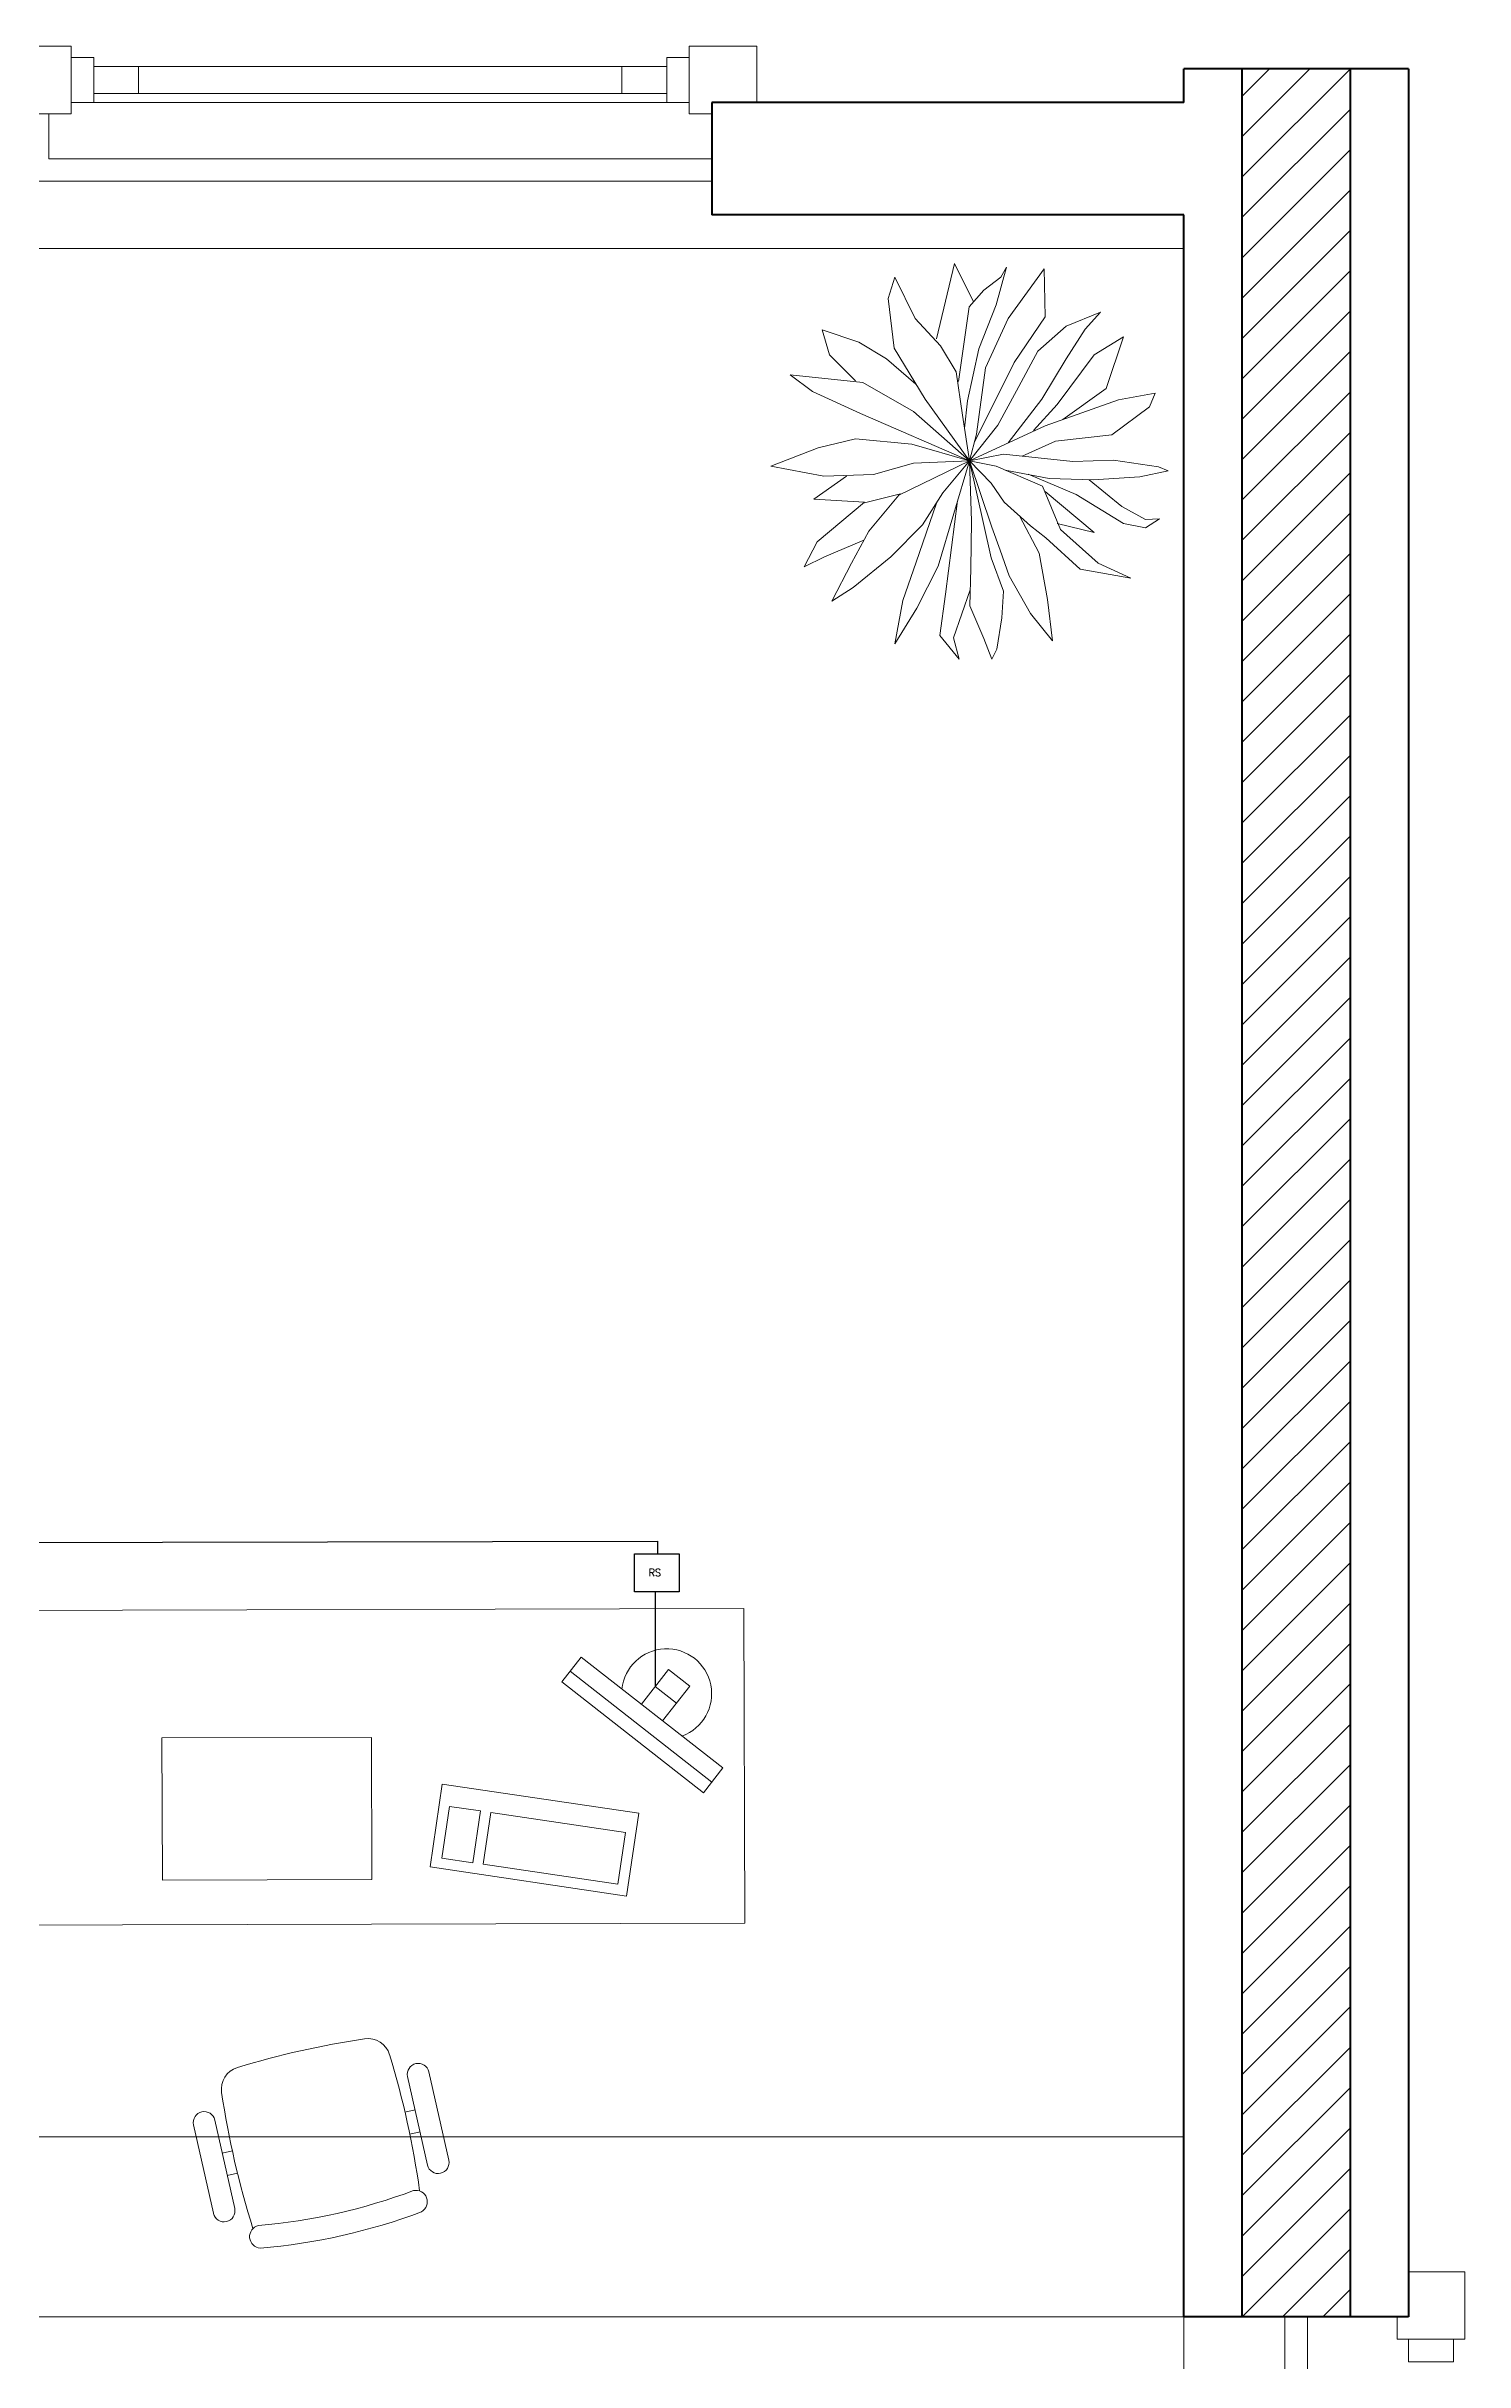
# Model space of a CAD drawing. Extents: x 1018 to 1352, y -109 to 184.
# Drawn here: x 1243.4 to 1246.56, y 124.05 to 129.2 of the extents above; entities that cross this region are included whole.
import ezdxf

# ---------------------------------------------------------------- set-up
doc = ezdxf.new("R2010")
doc.units = 0
doc.header["$LTSCALE"] = 0.5
doc.layers.get('0').update_dxf_attribs({"linetype": 'CONTINUOUS'})
doc.layers.add('Cableado', color=100, linetype='CONTINUOUS')
for name, color, linetype, lineweight in [('Carpintería', 55, 'CONTINUOUS', 20), ('Detalles .05', 243, 'CONTINUOUS', 5), ('Detalles 01', 8, 'CONTINUOUS', 9), ('Equipamiento movil', 33, 'CONTINUOUS', 9), ('Muros corte', 7, 'CONTINUOUS', 40), ('Tratamiento pisos', 251, 'CONTINUOUS', 9)]:
    doc.layers.add(name, color=color, linetype=linetype, lineweight=lineweight)
doc.styles.add('Texto 5 mm', font='simplex.shx', dxfattribs={"height": 0.5})

# ---------------------------------------------------------------- blocks, each defined once
blk = doc.blocks.new('RECTANG')
for p, q in [((1, 1), (0, 1)), ((0, 1), (0, 0)), ((1, 0), (1, 1)), ((0, 0), (1, 0))]:
    blk.add_line(p, q)
blk = doc.blocks.new('KEYBOARD', base_point=(60, 294))
for p, xscale, yscale, zscale in [((60, 294), 19, 8, 19), ((61, 295), 13, 5, 13), ((75, 295), 3, 5, 3)]:
    blk.add_blockref('RECTANG', p, dxfattribs=dict(xscale=xscale, yscale=yscale, zscale=zscale))
blk = doc.blocks.new('Silla 1')
at = {"layer": 'Equipamiento movil'}
for p, q in [((-0.1131, 0.2664), (0.0295, 0.409)), ((0.0638, 0.3747), (-0.0788, 0.2321)), ((0.0104, 0.3213), (0.0268, 0.3048)), ((-0.0254, 0.2855), (-0.0091, 0.2693)), ((0.2321, -0.0788), (0.3747, 0.0638)), ((0.409, 0.0295), (0.2664, -0.1131)), ((0.3048, 0.0268), (0.3213, 0.0104)), ((0.2693, -0.0091), (0.2855, -0.0254))]:
    blk.add_line(p, q, dxfattribs=at)
for centre, radius, start, end in [((0.0467, 0.3919), 0.0242, 315, 135), ((0.1468, 0.3964), 0.0255, 61.3631, 224.3749), ((-0.6508, -0.6508), 1.3416, 37.131, 52.869), ((1.4058, -1.1273), 1.9881, 130.2245, 139.1817), ((-0.654, -0.654), 1.2956, 37.1584, 52.8416), ((-0.0959, 0.2492), 0.0242, 135, 315), ((-0.0605, 0.1393), 0.0505, 139.1817, 220.8183), ((0.3964, 0.1468), 0.0255, 225.6251, 28.6369), ((1.4058, 1.4058), 1.9881, 220.8183, 229.1817), ((-1.1273, 1.4058), 1.9881, 310.8183, 319.7755), ((0.3919, 0.0467), 0.0242, 315, 135), ((0.1393, -0.0605), 0.0505, 229.1817, 310.8183), ((0.2492, -0.0959), 0.0242, 135, 315)]:
    blk.add_arc(centre, radius, start, end, dxfattribs=at)
blk = doc.blocks.new('Treei')
for p, q in [((0.013, 4.322), (0.22, 5.677)), ((0.22, 5.677), (0.335, 5.973)), ((0.335, 5.973), (0.519, 5.111)), ((1.807, 5.283), (1.784, 5.702)), ((1.784, 5.702), (2.06, 5.283)), ((-1.597, 5.406), (-2.01, 5.578)), ((-2.01, 5.578), (-1.804, 4.47)), ((-0.746, 4.273), (-1.597, 5.406)), ((0.519, 5.111), (0.611, 3.706)), ((1.416, 4.568), (1.807, 5.283)), ((2.06, 5.283), (1.922, 4.618)), ((-2.149, 4.1), (-3.712, 4.618)), ((-3.712, 4.618), (-3.161, 3.731)), ((-1.804, 4.47), (-1.022, 2.252)), ((-0.562, 2.573), (-0.746, 4.273)), ((0.059, 3.09), (0.013, 4.322)), ((0.607, 3.584), (1.416, 4.568)), ((1.922, 4.618), (1.048, 3.188)), ((3.118, 3.854), (3.578, 4.839)), ((3.578, 4.839), (3.302, 3.312)), ((-3.942, 3.459), (-4.448, 3.928)), ((-4.448, 3.928), (-4.034, 2.893)), ((-3.161, 3.731), (-1.666, 2.622)), ((-1.212, 2.792), (-2.149, 4.1)), ((0.611, 3.706), (0.565, 2.375)), ((0.956, 2.252), (2.198, 3.731)), ((2.198, 3.731), (1.922, 2.622)), ((2.106, 2.72), (3.118, 3.854)), ((-4.034, 2.893), (-3.276, 2.03)), ((-3.045, 2.893), (-3.942, 3.459)), ((-1.827, 2.154), (-3.045, 2.893)), ((-0.17, 0.995), (0.059, 3.09)), ((1.048, 3.188), (0.441, 1.744)), ((3.302, 3.312), (2.359, 2.277)), ((-5.759, 2.228), (-4.31, 2.252)), ((-4.264, 1.144), (-5.759, 2.228)), ((-4.31, 2.252), (-2.93, 1.316)), ((-0.506, 1.139), (-1.827, 2.154)), ((-1.666, 2.622), (-0.884, 1.907)), ((-1.022, 2.252), (0.034, -0.027)), ((-0.108, 1.562), (-0.562, 2.573)), ((0.197, 0.774), (0.795, 2.178)), ((0.565, 2.375), (0.315, 1.049)), ((0.795, 2.178), (2.106, 2.72)), ((2.359, 2.277), (1.991, 1.809)), ((2.819, 2.079), (4.222, 2.326)), ((4.222, 2.326), (5.464, 2.474)), ((5.464, 2.474), (4.636, 1.809)), ((-3.276, 2.03), (-2.08, 1.39)), ((1.991, 1.809), (1.278, 1.02)), ((1.693, 1.479), (2.819, 2.079)), ((4.636, 1.809), (3.509, 1.168)), ((-5.506, 0.921), (-5.805, 1.094)), ((-5.805, 1.094), (-4.678, 0.774)), ((-5.115, 0.404), (-5.506, 0.921)), ((-4.678, 0.774), (-3.344, 0.256)), ((-2.769, 0.454), (-4.264, 1.144)), ((-2.93, 1.316), (-0.506, 0.114)), ((-2.08, 1.39), (-1.045, 0.823)), ((-1.045, 0.823), (0.034, -0.027)), ((0.034, -0.027), (-0.17, 0.995)), ((0.034, -0.027), (0.197, 0.774)), ((1.278, 1.02), (0.703, 0.626)), ((2.727, 0.897), (2.037, 0.65)), ((3.509, 1.168), (2.727, 0.897)), ((2.957, 0.626), (3.969, 0.995)), ((3.969, 0.995), (4.774, 0.946)), ((4.774, 0.946), (5.717, 0.799)), ((5.717, 0.799), (6.016, 0.65)), ((-4.762, 0.094), (-5.92, -0.483)), ((-4.609, -0.04), (-5.115, 0.404)), ((-3.344, 0.256), (-1.78, -0.089)), ((-0.768, 0.182), (-2.769, 0.454)), ((0.034, -0.027), (-0.768, 0.182)), ((2.037, 0.65), (0.034, -0.027)), ((0.703, 0.626), (0.034, -0.027)), ((0.034, -0.027), (2.957, 0.626)), ((1.853, 0.035), (0.034, -0.027)), ((3.279, 0.01), (1.853, 0.035)), ((4.406, -0.015), (3.279, 0.01)), ((5.395, 0.404), (4.406, -0.015)), ((6.016, 0.65), (5.395, 0.404)), ((-5.92, -0.483), (-3.643, -1.025)), ((-2.356, -0.36), (-4.609, -0.04)), ((-2.654, -0.434), (-3.437, -0.902)), ((-1.344, -0.236), (-2.654, -0.434)), ((-1.827, -1.37), (0.034, -0.027)), ((-1.78, -0.089), (-0.947, -0.183)), ((0.034, -0.027), (-1.458, -1.715)), ((-1.39, -3.317), (0.034, -0.027)), ((0.034, -0.027), (-1.344, -0.236)), ((0.034, -0.027), (-0.47, -1.764)), ((0.105, -1.715), (0.034, -0.027)), ((0.034, -0.027), (1.071, -2.159)), ((1.002, -0.828), (0.034, -0.027)), ((3.21, -0.976), (0.034, -0.027)), ((4.061, -0.754), (1.242, -0.388)), ((3.924, -0.004), (5.372, -0.508)), ((6.016, -0.335), (5.303, -0.926)), ((5.372, -0.508), (6.016, -0.335)), ((-3.437, -0.902), (-4.264, -1.665)), ((-3.367, -2.306), (-1.827, -1.37)), ((1.968, -1.444), (1.002, -0.828)), ((1.311, -1.025), (3.095, -1.641)), ((4.475, -1.616), (3.21, -0.976)), ((5.303, -0.926), (4.061, -0.754)), ((-4.264, -1.665), (-5.506, -2.282)), ((-2.277, -1.644), (-3.045, -2.528)), ((-1.458, -1.715), (-2.332, -3.243)), ((-0.47, -1.764), (-0.631, -3.464)), ((0.45, -2.923), (0.105, -1.715)), ((2.934, -2.405), (1.968, -1.444)), ((3.095, -1.641), (4.245, -2.035)), ((4.245, -2.035), (5.556, -2.282)), ((5.556, -2.282), (4.475, -1.616)), ((-5.506, -2.282), (-4.862, -2.479)), ((-4.862, -2.479), (-3.367, -2.306)), ((-3.045, -2.528), (-3.551, -3.366)), ((1.301, -3.194), (1.025, -2.109)), ((1.071, -2.159), (2.152, -3.07)), ((3.854, -3.539), (2.934, -2.405)), ((-3.551, -3.366), (-3.92, -4.475)), ((-3.161, -4.253), (-2.378, -3.464)), ((-2.332, -3.243), (-2.563, -5.436)), ((-2.056, -4.77), (-1.39, -3.317)), ((-0.631, -3.464), (-0.355, -4.598)), ((0.496, -4.425), (0.45, -2.923)), ((1.186, -4.721), (1.278, -3.194)), ((1.278, -3.194), (2.474, -4.623)), ((2.152, -3.07), (3.118, -3.588)), ((2.934, -4.401), (2.428, -3.218)), ((0.496, -3.735), (1.186, -4.721)), ((3.118, -3.588), (4.268, -4.179)), ((4.268, -4.179), (3.854, -3.539)), ((-3.92, -4.475), (-3.161, -4.253)), ((-2.563, -5.436), (-2.056, -4.77)), ((-0.355, -4.598), (0.197, -6.027)), ((0.197, -6.027), (0.496, -4.425)), ((2.474, -4.623), (3.233, -5.017)), ((3.233, -5.017), (2.934, -4.401))]:
    blk.add_line(p, q)

msp = doc.modelspace()

# ---------------------------------------------------------------- hatches: boundary and pattern name
at = {"layer": 'Detalles 01'}
h = msp.add_hatch(dxfattribs=at)
h.set_pattern_fill('ANSI31', color=256, scale=0.02, style=0)
h.set_pattern_definition([(45, (58.78651, 0.94109), (-0.0449012806, 0.0449012806), [])])
h.paths.add_polyline_path([(1246.3021, 129.1462), (1246.0621, 129.1462), (1246.0621, 124.1462), (1246.3021, 124.1462)])

# ---------------------------------------------------------------- linework, layer by layer
at = {"layer": 'Cableado'}
for p, q in [((1240.4321, 125.8627), (1244.7613, 125.8714)), ((1244.7613, 125.8715), (1244.7613, 125.843)), ((1244.7562, 125.7584), (1244.7562, 125.5479))]:
    msp.add_line(p, q, dxfattribs=at)
msp.add_lwpolyline([(1244.7102, 125.843), (1244.8096, 125.843), (1244.8096, 125.7584), (1244.7102, 125.7584)], close=True, dxfattribs=at)
at = {"layer": 'Carpintería'}
for p, q in [((1243.4571, 129.1962), (1243.3071, 129.1962)), ((1243.4571, 129.1962), (1243.4571, 129.0462)), ((1243.4571, 129.1712), (1243.5071, 129.1712)), ((1243.5071, 129.1712), (1243.5071, 129.0712)), ((1244.7821, 129.1712), (1244.7821, 129.0712)), ((1244.8321, 129.1712), (1244.7821, 129.1712)), ((1244.8321, 129.1962), (1244.8321, 129.0462)), ((1244.8321, 129.1962), (1244.9821, 129.1962)), ((1244.9821, 129.1962), (1244.9821, 129.0712)), ((1243.5071, 129.1512), (1244.7821, 129.1512)), ((1243.6071, 129.1512), (1243.6071, 129.0912)), ((1244.6821, 129.1512), (1244.6821, 129.0912)), ((1243.5071, 129.0712), (1243.4571, 129.0712)), ((1243.5071, 129.0912), (1244.7821, 129.0912)), ((1244.7821, 129.0712), (1244.8321, 129.0712)), ((1243.4571, 129.0462), (1243.3071, 129.0462)), ((1244.8321, 129.0462), (1244.8821, 129.0462)), ((1246.5571, 124.2462), (1246.4321, 124.2462)), ((1246.5571, 124.2462), (1246.5571, 124.0962)), ((1246.4071, 124.1462), (1246.4071, 124.0962)), ((1246.5571, 124.0962), (1246.4071, 124.0962)), ((1246.4321, 124.0962), (1246.4321, 124.0462)), ((1246.5321, 124.0962), (1246.5321, 124.0462)), ((1246.5321, 124.0462), (1246.4321, 124.0462))]:
    msp.add_line(p, q, dxfattribs=at)
at = {"layer": 'Detalles 01'}
for p, q in [((1244.7821, 129.0712), (1243.5071, 129.0712)), ((1243.4071, 129.0462), (1243.4071, 128.9462)), ((1244.8821, 128.9462), (1243.4071, 128.9462)), ((1244.8821, 128.8962), (1241.8821, 128.8962)), ((1246.1571, 124.1462), (1246.1571, 118.1462)), ((1246.2071, 124.1462), (1246.2071, 118.1462))]:
    msp.add_line(p, q, dxfattribs=at)
at = {"layer": 'Equipamiento movil'}
for p, q in [((1244.9537, 125.7218), (1243.1537, 125.7168)), ((1244.9556, 125.0218), (1244.9537, 125.7218)), ((1244.5484, 125.5582), (1244.5915, 125.6133)), ((1244.5915, 125.6133), (1244.9066, 125.3668)), ((1244.8634, 125.3117), (1244.5484, 125.5582)), ((1244.8819, 125.3353), (1244.5669, 125.5818)), ((1244.7254, 125.5085), (1244.7859, 125.5859)), ((1244.8332, 125.5489), (1244.7859, 125.5859)), ((1244.7562, 125.5479), (1244.8035, 125.511)), ((1244.7727, 125.4716), (1244.8332, 125.5489)), ((1243.659, 125.4335), (1244.1249, 125.4348)), ((1243.6599, 125.1172), (1243.659, 125.4335)), ((1244.1249, 125.4348), (1244.1257, 125.1185)), ((1244.9066, 125.3668), (1244.8634, 125.3117)), ((1244.1257, 125.1185), (1243.6599, 125.1172)), ((1243.1556, 125.0168), (1244.9556, 125.0218))]:
    msp.add_line(p, q, dxfattribs=at)
msp.add_arc((1244.7818, 125.5319), 0.1, 289.8511, 174.0791, dxfattribs=at)
at = {"layer": 'Muros corte'}
for p, q in [((1246.4321, 129.1462), (1245.9321, 129.1462)), ((1245.9321, 129.0712), (1245.9321, 129.1462)), ((1246.0621, 124.1462), (1246.0621, 129.1462)), ((1246.3021, 129.1462), (1246.3021, 124.1462)), ((1246.4321, 129.1462), (1246.4321, 124.1462)), ((1245.9321, 129.0712), (1244.8821, 129.0712)), ((1244.8821, 129.0712), (1244.8821, 128.8212)), ((1245.9321, 128.8212), (1244.8821, 128.8212)), ((1245.9321, 124.1462), (1245.9321, 128.8212)), ((1246.4321, 124.1462), (1245.9321, 124.1462)), ((1246.2571, 124.1462), (1246.1071, 124.1462))]:
    msp.add_line(p, q, dxfattribs=at)
at = {"layer": 'Tratamiento pisos'}
for p, q in [((1241.0021, 128.7462), (1245.9321, 128.7462)), ((1240.8321, 124.5462), (1245.9321, 124.5462)), ((1240.8321, 124.1462), (1245.9321, 124.1462)), ((1245.9321, 124.1462), (1245.9321, 118.1462))]:
    msp.add_line(p, q, dxfattribs=at)

# ---------------------------------------------------------------- block references
at = {"layer": 'Detalles .05', "xscale": 0.07371000000000001, "yscale": 0.07371000000000001, "zscale": 0.07371000000000001, "rotation": 270}
msp.add_blockref('Treei', (1245.4575, 128.2767), dxfattribs=at)
at = {"layer": 'Equipamiento movil', "xscale": -0.02326153846132684, "yscale": 0.02326153846151868, "zscale": 0.02326153846153847, "rotation": 351.581457680191}
msp.add_blockref('KEYBOARD', (1244.6926, 125.082), dxfattribs=at)
at = {"layer": 'Equipamiento movil', "xscale": -1, "rotation": 147.7055914529652}
msp.add_blockref('Silla 1', (1243.9671, 124.7377), dxfattribs=at)

# ---------------------------------------------------------------- texts
at = {"layer": 'Cableado', "insert": (1244.7415, 125.8094), "char_height": 0.01595, "attachment_point": 1, "style": 'Texto 5 mm'}
msp.add_mtext_dynamic_manual_height_columns('RS', width=19.34546, gutter_width=2.5, heights=[0], dxfattribs=at)

doc.saveas('drawing.dxf')
